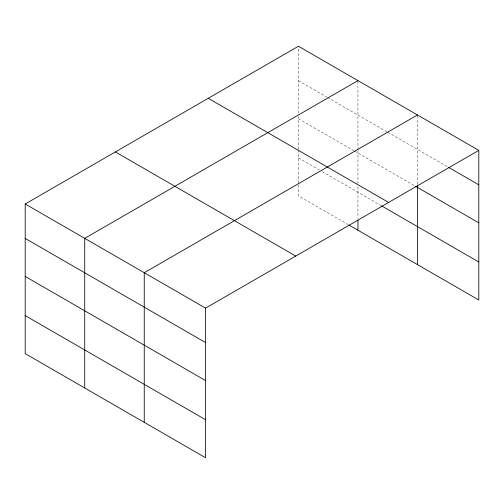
<?xml version="1.0" encoding="UTF-8"?>
<svg xmlns="http://www.w3.org/2000/svg" width="504" height="504" viewBox="0 0 504 504"><rect width="100%" height="100%" fill="white"/><g stroke="black" fill="none" stroke-linecap="round" stroke-linejoin="round"><path stroke-width="0.38" stroke-dasharray="2.52 1.89" d="M298.425 149.241L298.425 116.367M298.425 113.261L298.425 46.242M357.947 150.734L357.947 183.607M357.947 149.959L357.947 80.609M417.469 184.325L417.469 114.975M298.425 80.678L326.831 97.083M327.512 97.474L387.034 131.84M387.708 132.231L448.138 167.114M298.425 118.692L353.89 150.715M354.564 151.106L414.767 185.863M298.425 157.859L319.391 169.968M322.1 171.53L380.948 205.506M348.478 224.771L298.425 195.873L298.425 150.028M357.947 186.745L357.947 218.604"/><path stroke-width="0.76" d="M417.469 185.875L417.469 264.606M349.152 225.162L478.8 300.012L478.8 150.381L298.425 46.242L25.2 203.988L25.2 353.619L205.575 457.758L205.575 308.127L25.2 203.988M357.947 80.609L84.722 238.354L84.722 387.979M417.469 114.975L144.251 272.721L144.251 422.346M205.575 308.127L478.8 150.381M448.818 167.511L478.8 184.823M415.441 186.253L478.8 222.831M208.259 98.299L388.634 202.438M381.623 205.897L478.8 261.998M115.366 151.931L295.741 256.07M25.2 238.423L205.575 342.562M25.2 276.438L205.575 380.577M25.2 315.605L205.575 419.744M357.947 220.154L357.947 230.24"/></g></svg>
